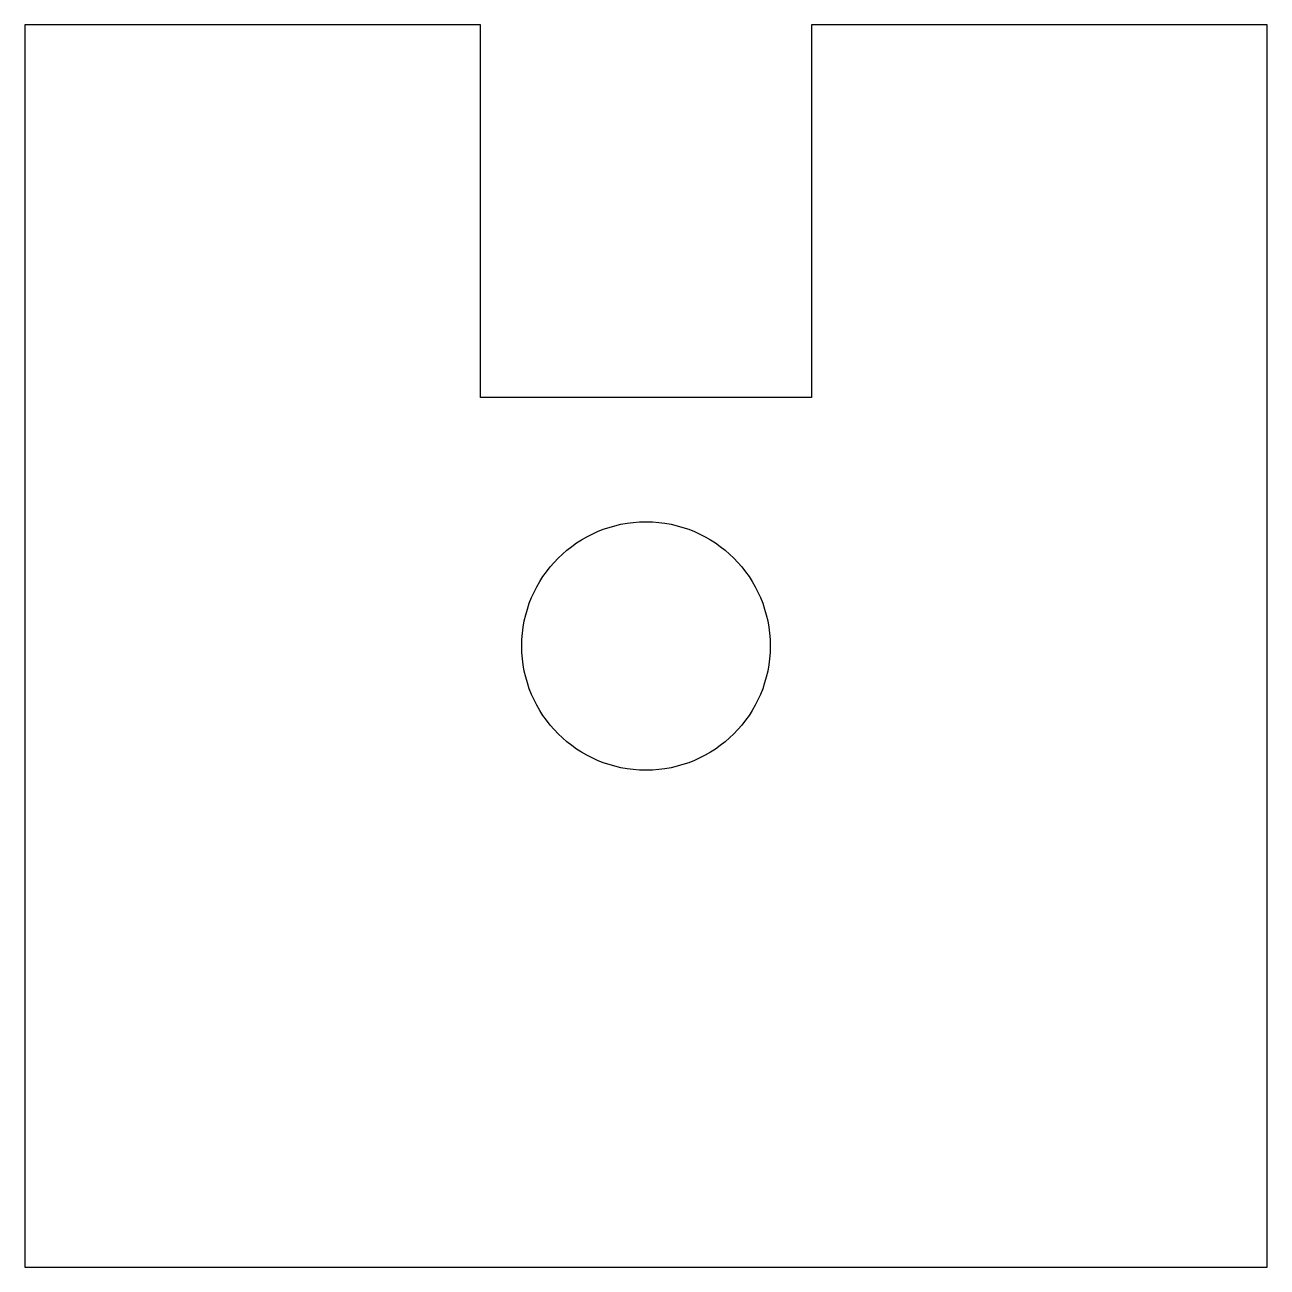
# Model space of a CAD drawing. Header units: millimetres. Extents: x 0 to 30, y 0 to 30.
import ezdxf

# ---------------------------------------------------------------- set-up
doc = ezdxf.new("R2010")
doc.units = ezdxf.units.MM
doc.layers.add('CUTOUTS', color=1, linetype='CONTINUOUS')
doc.layers.add('PERIMETER', color=5, linetype='CONTINUOUS')

msp = doc.modelspace()

# ---------------------------------------------------------------- linework, layer by layer
at = {"layer": 'CUTOUTS'}
msp.add_circle((15, 15), 3, dxfattribs=at)
at = {"layer": 'PERIMETER'}
msp.add_lwpolyline([(11, 30), (0, 30), (0, 0), (30, 0), (30, 30), (19, 30), (19, 21), (11, 21)], close=True, dxfattribs=at)

doc.saveas('drawing.dxf')
